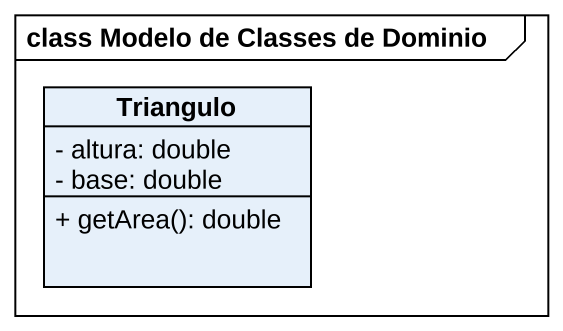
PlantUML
@startuml
mainframe class Modelo de Classes de Dominio
hide circle
hide empty members
skinparam classAttributeIconSize 0
class Triangulo {
  - altura: double
  - base: double
  + getArea(): double
}
@enduml
